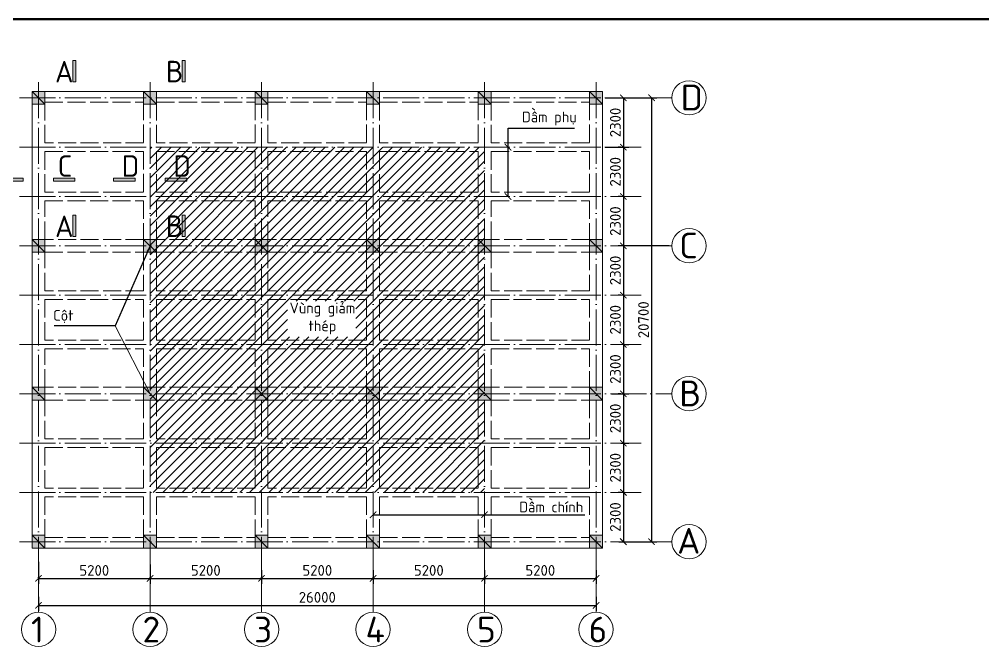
# Model space of a CAD drawing. Header units: millimetres. Extents: x 0 to 4970, y -594 to 1412.
# Drawn here: x 112.4 to 337.1, y 437 to 584 of the extents above; entities that cross this region are included whole.
import ezdxf

# ---------------------------------------------------------------- set-up
doc = ezdxf.new("R2010")
doc.units = ezdxf.units.MM
doc.header["$LTSCALE"] = 0.35
doc.header["$PDMODE"] = 3
doc.linetypes.add('ACAD_ISO02W100', pattern=[15, 12, -3])
doc.linetypes.add('ACAD_ISO04W100', pattern=[30, 24, -3, 0, -3])
doc.layers.get('0').update_dxf_attribs({"lineweight": 50})
for name, color, linetype, lineweight in [('Duong Bao San', 7, 'Continuous', 18), ('Kich Thuoc', 1, 'Continuous', 20), ('Ky Hieu', 4, 'Continuous', 20), ('Net Khuat', 5, 'ACAD_ISO02W100', 20), ('NetCat', 7, 'Continuous', 20), ('Text', 40, 'Continuous', 20), ('Truc', 3, 'ACAD_ISO04W100', 20)]:
    doc.layers.add(name, color=color, linetype=linetype, lineweight=lineweight)
doc.styles.get("Standard").update_dxf_attribs({"font": 'isocpeur.ttf'})
doc.styles.add('VN', font='')
doc.styles.get('VN').set_extended_font_data('TCVN 7284')
doc.dimstyles.new('Dim20', dxfattribs={"dimtxt": 2.5, "dimasz": 1.5, "dimexe": 1.25, "dimexo": 0.625, "dimtad": 1, "dimlfac": 20, "dimtxsty": 'Standard', "dimblk": 'ARCHTICK', "dimcen": 2.5, "dimadec": 0, "dimazin": 0, "dimtfac": 1, "dimtmove": 0, "dimatfit": 3, "dimfxl": 1, "dimarcsym": 0})
doc.dimstyles.new('Dim200', dxfattribs={"dimtxt": 2.5, "dimasz": 1.5, "dimexe": 1.25, "dimexo": 0.625, "dimtad": 1, "dimlfac": 200, "dimtxsty": 'Standard', "dimblk": 'ARCHTICK', "dimcen": 2.5, "dimadec": 0, "dimazin": 0, "dimtfac": 1, "dimtmove": 0, "dimatfit": 3, "dimfxl": 1, "dimarcsym": 0})
doc.dimstyles.new('Dim50KT', dxfattribs={"dimtxt": 2.5, "dimasz": 1.5, "dimexe": 1.25, "dimexo": 0.625, "dimtad": 1, "dimlfac": 50, "dimtxsty": 'Standard', "dimblk": 'ARCHTICK', "dimcen": 2.5, "dimse1": 1, "dimse2": 1, "dimsd1": 1, "dimsd2": 1, "dimadec": 0, "dimazin": 0, "dimtfac": 1, "dimtmove": 0, "dimatfit": 3, "dimfxl": 1, "dimarcsym": 0})

# ---------------------------------------------------------------- blocks, each defined once
blk = doc.blocks.new('_ArchTick')
at = {"color": 0, "linetype": 'ByBlock', "const_width": 0.15}
blk.add_lwpolyline([(-0.5, -0.5), (0.5, 0.5)], dxfattribs=at)
blk = doc.blocks.new('*D539')
at = {"layer": 'Defpoints', "color": 0}
for p in [(251.58, 565.68), (251.58, 462.18), (259.85, 462.18)]:
    blk.add_point(p, dxfattribs=at)
at = {"layer": 'Kich Thuoc', "color": 0, "lineweight": -2}
for p, q in [((252.2, 565.68), (261.1, 565.68)), ((259.85, 565.68), (259.85, 462.18)), ((252.2, 462.18), (261.1, 462.18))]:
    blk.add_line(p, q, dxfattribs=at)
at = {"layer": 'Kich Thuoc', "color": 0, "lineweight": -2, "xscale": 1.5, "yscale": 1.5, "zscale": 1.5}
for p, rotation in [((259.85, 565.68), 90), ((259.85, 462.18), 270)]:
    blk.add_blockref('_ArchTick', p, dxfattribs=dict(at, rotation=rotation))
at = {"layer": 'Kich Thuoc', "color": 0, "insert": (257.98, 513.93), "char_height": 2.5, "attachment_point": 5, "rotation": 90}
blk.add_mtext('20700', dxfattribs=at)
blk = doc.blocks.new('*D620')
at = {"layer": 'Defpoints', "color": 0}
for p in [(248.42, 565.68), (248.42, 554.18), (253.29, 554.18)]:
    blk.add_point(p, dxfattribs=at)
at = {"layer": 'Kich Thuoc', "color": 0, "lineweight": -2}
for p, q in [((249.05, 565.68), (254.54, 565.68)), ((253.29, 565.68), (253.29, 554.18)), ((249.05, 554.18), (254.54, 554.18))]:
    blk.add_line(p, q, dxfattribs=at)
at = {"layer": 'Kich Thuoc', "color": 0, "lineweight": -2, "xscale": 1.5, "yscale": 1.5, "zscale": 1.5}
for p, rotation in [((253.29, 565.68), 90), ((253.29, 554.18), 270)]:
    blk.add_blockref('_ArchTick', p, dxfattribs=dict(at, rotation=rotation))
at = {"layer": 'Kich Thuoc', "color": 0, "insert": (251.42, 559.93), "char_height": 2.5, "attachment_point": 5, "rotation": 90}
blk.add_mtext('2300', dxfattribs=at)
blk = doc.blocks.new('*D586')
at = {"layer": 'Defpoints', "color": 0}
for p in [(253.29, 554.18), (253.29, 542.68), (253.29, 542.68)]:
    blk.add_point(p, dxfattribs=at)
at = {"layer": 'Kich Thuoc', "color": 0, "lineweight": -2}
for p, q in [((252.67, 554.18), (252.04, 554.18)), ((253.29, 554.18), (253.29, 542.68)), ((252.67, 542.68), (252.04, 542.68))]:
    blk.add_line(p, q, dxfattribs=at)
at = {"layer": 'Kich Thuoc', "color": 0, "lineweight": -2, "xscale": 1.5, "yscale": 1.5, "zscale": 1.5}
for p, rotation in [((253.29, 554.18), 90), ((253.29, 542.68), 270)]:
    blk.add_blockref('_ArchTick', p, dxfattribs=dict(at, rotation=rotation))
at = {"layer": 'Kich Thuoc', "color": 0, "insert": (251.42, 548.43), "char_height": 2.5, "attachment_point": 5, "rotation": 90}
blk.add_mtext('2300', dxfattribs=at)
blk = doc.blocks.new('*D647')
at = {"layer": 'Defpoints', "color": 0}
for p in [(253.29, 542.68), (253.29, 531.18), (264.61, 531.18)]:
    blk.add_point(p, dxfattribs=at)
at = {"layer": 'Kich Thuoc', "color": 0, "lineweight": -2}
for p, q in [((252.67, 542.68), (252.04, 542.68)), ((253.29, 542.68), (253.29, 531.18)), ((263.98, 531.18), (252.04, 531.18))]:
    blk.add_line(p, q, dxfattribs=at)
at = {"layer": 'Kich Thuoc', "color": 0, "lineweight": -2, "xscale": 1.5, "yscale": 1.5, "zscale": 1.5}
for p, rotation in [((253.29, 542.68), 90), ((253.29, 531.18), 270)]:
    blk.add_blockref('_ArchTick', p, dxfattribs=dict(at, rotation=rotation))
at = {"layer": 'Kich Thuoc', "color": 0, "insert": (251.42, 536.93), "char_height": 2.5, "attachment_point": 5, "rotation": 90}
blk.add_mtext('2300', dxfattribs=at)
blk = doc.blocks.new('*D648')
at = {"layer": 'Defpoints', "color": 0}
for p in [(264.61, 531.18), (253.29, 519.68), (253.29, 519.68)]:
    blk.add_point(p, dxfattribs=at)
at = {"layer": 'Kich Thuoc', "color": 0, "lineweight": -2}
for p, q in [((263.98, 531.18), (252.04, 531.18)), ((253.29, 531.18), (253.29, 519.68)), ((252.67, 519.68), (252.04, 519.68))]:
    blk.add_line(p, q, dxfattribs=at)
at = {"layer": 'Kich Thuoc', "color": 0, "lineweight": -2, "xscale": 1.5, "yscale": 1.5, "zscale": 1.5}
for p, rotation in [((253.29, 531.18), 90), ((253.29, 519.68), 270)]:
    blk.add_blockref('_ArchTick', p, dxfattribs=dict(at, rotation=rotation))
at = {"layer": 'Kich Thuoc', "color": 0, "insert": (251.42, 525.43), "char_height": 2.5, "attachment_point": 5, "rotation": 90}
blk.add_mtext('2300', dxfattribs=at)
blk = doc.blocks.new('*D587')
at = {"layer": 'Defpoints', "color": 0}
for p in [(253.29, 519.68), (252.67, 508.18), (253.29, 508.18)]:
    blk.add_point(p, dxfattribs=at)
at = {"layer": 'Kich Thuoc', "color": 0, "lineweight": -2}
for p, q in [((252.67, 519.68), (252.04, 519.68)), ((253.29, 519.68), (253.29, 508.18)), ((253.29, 508.18), (254.54, 508.18))]:
    blk.add_line(p, q, dxfattribs=at)
at = {"layer": 'Kich Thuoc', "color": 0, "lineweight": -2, "xscale": 1.5, "yscale": 1.5, "zscale": 1.5}
for p, rotation in [((253.29, 519.68), 90), ((253.29, 508.18), 270)]:
    blk.add_blockref('_ArchTick', p, dxfattribs=dict(at, rotation=rotation))
at = {"layer": 'Kich Thuoc', "color": 0, "insert": (251.42, 513.93), "char_height": 2.5, "attachment_point": 5, "rotation": 90}
blk.add_mtext('2300', dxfattribs=at)
blk = doc.blocks.new('*D588')
at = {"layer": 'Defpoints', "color": 0}
for p in [(252.67, 508.18), (253.29, 496.68), (253.29, 496.68)]:
    blk.add_point(p, dxfattribs=at)
at = {"layer": 'Kich Thuoc', "color": 0, "lineweight": -2}
for p, q in [((253.29, 508.18), (254.54, 508.18)), ((253.29, 508.18), (253.29, 496.68)), ((252.67, 496.68), (252.04, 496.68))]:
    blk.add_line(p, q, dxfattribs=at)
at = {"layer": 'Kich Thuoc', "color": 0, "lineweight": -2, "xscale": 1.5, "yscale": 1.5, "zscale": 1.5}
for p, rotation in [((253.29, 508.18), 90), ((253.29, 496.68), 270)]:
    blk.add_blockref('_ArchTick', p, dxfattribs=dict(at, rotation=rotation))
at = {"layer": 'Kich Thuoc', "color": 0, "insert": (251.42, 502.43), "char_height": 2.5, "attachment_point": 5, "rotation": 90}
blk.add_mtext('2300', dxfattribs=at)
blk = doc.blocks.new('*D589')
at = {"layer": 'Defpoints', "color": 0}
for p in [(249.86, 496.68), (252.04, 485.18), (253.29, 485.18)]:
    blk.add_point(p, dxfattribs=at)
at = {"layer": 'Kich Thuoc', "color": 0, "lineweight": -2}
for p, q in [((250.48, 496.68), (254.54, 496.68)), ((253.29, 496.68), (253.29, 485.18)), ((252.67, 485.18), (254.54, 485.18))]:
    blk.add_line(p, q, dxfattribs=at)
at = {"layer": 'Kich Thuoc', "color": 0, "lineweight": -2, "xscale": 1.5, "yscale": 1.5, "zscale": 1.5}
for p, rotation in [((253.29, 496.68), 90), ((253.29, 485.18), 270)]:
    blk.add_blockref('_ArchTick', p, dxfattribs=dict(at, rotation=rotation))
at = {"layer": 'Kich Thuoc', "color": 0, "insert": (251.42, 490.93), "char_height": 2.5, "attachment_point": 5, "rotation": 90}
blk.add_mtext('2300', dxfattribs=at)
blk = doc.blocks.new('*D590')
at = {"layer": 'Defpoints', "color": 0}
for p in [(252.04, 485.18), (253.29, 473.68), (253.29, 473.68)]:
    blk.add_point(p, dxfattribs=at)
at = {"layer": 'Kich Thuoc', "color": 0, "lineweight": -2}
for p, q in [((252.67, 485.18), (254.54, 485.18)), ((253.29, 485.18), (253.29, 473.68)), ((252.67, 473.68), (252.04, 473.68))]:
    blk.add_line(p, q, dxfattribs=at)
at = {"layer": 'Kich Thuoc', "color": 0, "lineweight": -2, "xscale": 1.5, "yscale": 1.5, "zscale": 1.5}
for p, rotation in [((253.29, 485.18), 90), ((253.29, 473.68), 270)]:
    blk.add_blockref('_ArchTick', p, dxfattribs=dict(at, rotation=rotation))
at = {"layer": 'Kich Thuoc', "color": 0, "insert": (251.42, 479.43), "char_height": 2.5, "attachment_point": 5, "rotation": 90}
blk.add_mtext('2300', dxfattribs=at)
blk = doc.blocks.new('*D591')
at = {"layer": 'Defpoints', "color": 0}
for p in [(253.29, 473.68), (252.04, 462.18), (253.29, 462.18)]:
    blk.add_point(p, dxfattribs=at)
at = {"layer": 'Kich Thuoc', "color": 0, "lineweight": -2}
for p, q in [((252.67, 473.68), (252.04, 473.68)), ((253.29, 473.68), (253.29, 462.18)), ((252.67, 462.18), (254.54, 462.18))]:
    blk.add_line(p, q, dxfattribs=at)
at = {"layer": 'Kich Thuoc', "color": 0, "lineweight": -2, "xscale": 1.5, "yscale": 1.5, "zscale": 1.5}
for p, rotation in [((253.29, 473.68), 90), ((253.29, 462.18), 270)]:
    blk.add_blockref('_ArchTick', p, dxfattribs=dict(at, rotation=rotation))
at = {"layer": 'Kich Thuoc', "color": 0, "insert": (251.42, 467.93), "char_height": 2.5, "attachment_point": 5, "rotation": 90}
blk.add_mtext('2300', dxfattribs=at)
blk = doc.blocks.new('*D592')
at = {"layer": 'Defpoints', "color": 0}
for p in [(116.92, 458.14), (142.92, 457.52), (142.92, 453.62)]:
    blk.add_point(p, dxfattribs=at)
at = {"layer": 'Kich Thuoc', "color": 0, "lineweight": -2}
for p, q in [((116.92, 457.52), (116.92, 452.37)), ((142.92, 456.89), (142.92, 452.37)), ((116.92, 453.62), (142.92, 453.62))]:
    blk.add_line(p, q, dxfattribs=at)
at = {"layer": 'Kich Thuoc', "color": 0, "lineweight": -2, "xscale": 1.5, "yscale": 1.5, "zscale": 1.5, "rotation": 180}
blk.add_blockref('_ArchTick', (116.92, 453.62), dxfattribs=at)
at = {"layer": 'Kich Thuoc', "color": 0, "lineweight": -2, "xscale": 1.5, "yscale": 1.5, "zscale": 1.5}
blk.add_blockref('_ArchTick', (142.92, 453.62), dxfattribs=at)
at = {"layer": 'Kich Thuoc', "color": 0, "insert": (129.92, 455.49), "char_height": 2.5, "attachment_point": 5}
blk.add_mtext('5200', dxfattribs=at)
blk = doc.blocks.new('*D593')
at = {"layer": 'Defpoints', "color": 0}
for p in [(142.92, 457.52), (168.92, 456.21), (168.92, 453.62)]:
    blk.add_point(p, dxfattribs=at)
at = {"layer": 'Kich Thuoc', "color": 0, "lineweight": -2}
for p, q in [((142.92, 456.89), (142.92, 452.37)), ((168.92, 455.58), (168.92, 452.37)), ((142.92, 453.62), (168.92, 453.62))]:
    blk.add_line(p, q, dxfattribs=at)
at = {"layer": 'Kich Thuoc', "color": 0, "lineweight": -2, "xscale": 1.5, "yscale": 1.5, "zscale": 1.5, "rotation": 180}
blk.add_blockref('_ArchTick', (142.92, 453.62), dxfattribs=at)
at = {"layer": 'Kich Thuoc', "color": 0, "lineweight": -2, "xscale": 1.5, "yscale": 1.5, "zscale": 1.5}
blk.add_blockref('_ArchTick', (168.92, 453.62), dxfattribs=at)
at = {"layer": 'Kich Thuoc', "color": 0, "insert": (155.92, 455.49), "char_height": 2.5, "attachment_point": 5}
blk.add_mtext('5200', dxfattribs=at)
blk = doc.blocks.new('*D594')
at = {"layer": 'Defpoints', "color": 0}
for p in [(168.92, 456.21), (194.92, 456.21), (194.92, 453.62)]:
    blk.add_point(p, dxfattribs=at)
at = {"layer": 'Kich Thuoc', "color": 0, "lineweight": -2}
for p, q in [((168.92, 455.58), (168.92, 452.37)), ((194.92, 455.58), (194.92, 452.37)), ((168.92, 453.62), (194.92, 453.62))]:
    blk.add_line(p, q, dxfattribs=at)
at = {"layer": 'Kich Thuoc', "color": 0, "lineweight": -2, "xscale": 1.5, "yscale": 1.5, "zscale": 1.5, "rotation": 180}
blk.add_blockref('_ArchTick', (168.92, 453.62), dxfattribs=at)
at = {"layer": 'Kich Thuoc', "color": 0, "lineweight": -2, "xscale": 1.5, "yscale": 1.5, "zscale": 1.5}
blk.add_blockref('_ArchTick', (194.92, 453.62), dxfattribs=at)
at = {"layer": 'Kich Thuoc', "color": 0, "insert": (181.92, 455.49), "char_height": 2.5, "attachment_point": 5}
blk.add_mtext('5200', dxfattribs=at)
blk = doc.blocks.new('*D595')
at = {"layer": 'Defpoints', "color": 0}
for p in [(194.92, 456.21), (220.92, 456.21), (220.92, 453.62)]:
    blk.add_point(p, dxfattribs=at)
at = {"layer": 'Kich Thuoc', "color": 0, "lineweight": -2}
for p, q in [((194.92, 455.58), (194.92, 452.37)), ((220.92, 455.58), (220.92, 452.37)), ((194.92, 453.62), (220.92, 453.62))]:
    blk.add_line(p, q, dxfattribs=at)
at = {"layer": 'Kich Thuoc', "color": 0, "lineweight": -2, "xscale": 1.5, "yscale": 1.5, "zscale": 1.5, "rotation": 180}
blk.add_blockref('_ArchTick', (194.92, 453.62), dxfattribs=at)
at = {"layer": 'Kich Thuoc', "color": 0, "lineweight": -2, "xscale": 1.5, "yscale": 1.5, "zscale": 1.5}
blk.add_blockref('_ArchTick', (220.92, 453.62), dxfattribs=at)
at = {"layer": 'Kich Thuoc', "color": 0, "insert": (207.92, 455.49), "char_height": 2.5, "attachment_point": 5}
blk.add_mtext('5200', dxfattribs=at)
blk = doc.blocks.new('*D596')
at = {"layer": 'Defpoints', "color": 0}
for p in [(220.92, 456.21), (246.92, 456.21), (246.92, 453.62)]:
    blk.add_point(p, dxfattribs=at)
at = {"layer": 'Kich Thuoc', "color": 0, "lineweight": -2}
for p, q in [((220.92, 455.58), (220.92, 452.37)), ((246.92, 455.58), (246.92, 452.37)), ((220.92, 453.62), (246.92, 453.62))]:
    blk.add_line(p, q, dxfattribs=at)
at = {"layer": 'Kich Thuoc', "color": 0, "lineweight": -2, "xscale": 1.5, "yscale": 1.5, "zscale": 1.5, "rotation": 180}
blk.add_blockref('_ArchTick', (220.92, 453.62), dxfattribs=at)
at = {"layer": 'Kich Thuoc', "color": 0, "lineweight": -2, "xscale": 1.5, "yscale": 1.5, "zscale": 1.5}
blk.add_blockref('_ArchTick', (246.92, 453.62), dxfattribs=at)
at = {"layer": 'Kich Thuoc', "color": 0, "insert": (233.92, 455.49), "char_height": 2.5, "attachment_point": 5}
blk.add_mtext('5200', dxfattribs=at)
blk = doc.blocks.new('*D597')
at = {"layer": 'Defpoints', "color": 0}
for p in [(116.92, 449.91), (246.92, 449.91), (246.92, 447.33)]:
    blk.add_point(p, dxfattribs=at)
at = {"layer": 'Kich Thuoc', "color": 0, "lineweight": -2}
for p, q in [((116.92, 449.29), (116.92, 446.08)), ((116.92, 447.33), (246.92, 447.33)), ((246.92, 449.29), (246.92, 446.08))]:
    blk.add_line(p, q, dxfattribs=at)
at = {"layer": 'Kich Thuoc', "color": 0, "lineweight": -2, "xscale": 1.5, "yscale": 1.5, "zscale": 1.5, "rotation": 180}
blk.add_blockref('_ArchTick', (116.92, 447.33), dxfattribs=at)
at = {"layer": 'Kich Thuoc', "color": 0, "lineweight": -2, "xscale": 1.5, "yscale": 1.5, "zscale": 1.5}
blk.add_blockref('_ArchTick', (246.92, 447.33), dxfattribs=at)
at = {"layer": 'Kich Thuoc', "color": 0, "insert": (181.92, 449.21), "char_height": 2.5, "attachment_point": 5}
blk.add_mtext('26000', dxfattribs=at)

msp = doc.modelspace()

# ---------------------------------------------------------------- hatches: boundary and pattern name
at = {"layer": 'Ky Hieu'}
h = msp.add_hatch(dxfattribs=at)
h.set_pattern_fill('ANSI31', color=256, scale=0.5, style=0)
h.paths.add_polyline_path([(220.922382, 554.178035), (142.922382, 554.178035), (142.922382, 473.678035), (220.922382, 473.678035)])
h.paths.add_polyline_path([(190.907498, 518.256529), (174.989103, 518.256529), (174.989103, 509.989522), (190.907498, 509.989522)], flags=16)
at = {"layer": 'NetCat'}
h = msp.add_hatch(color=256, dxfattribs=at)
h.paths.add_polyline_path([(124.955694, 574.395635), (125.655694, 574.395635), (125.655694, 569.395635), (124.955694, 569.395635)])
edge = h.paths.add_edge_path(flags=17)
edge.add_line((124.955694, 569.395635), (124.955694, 574.395635))
h = msp.add_hatch(color=256, dxfattribs=at)
h.paths.add_polyline_path([(150.381238, 574.395635), (151.081238, 574.395635), (151.081238, 569.395635), (150.381238, 569.395635)])
edge = h.paths.add_edge_path(flags=17)
edge.add_line((150.381238, 569.395635), (150.381238, 574.395635))
h = msp.add_hatch(color=256, dxfattribs=at)
h.paths.add_polyline_path([(113.351974, 546.935258), (113.351974, 546.235258), (108.351974, 546.235258), (108.351974, 546.935258)])
edge = h.paths.add_edge_path(flags=17)
edge.add_line((108.351974, 546.935258), (113.351974, 546.935258))
h = msp.add_hatch(color=256, dxfattribs=at)
h.paths.add_polyline_path([(125.398409, 546.935258), (125.398409, 546.235258), (120.398409, 546.235258), (120.398409, 546.935258)])
edge = h.paths.add_edge_path(flags=17)
edge.add_line((120.398409, 546.935258), (125.398409, 546.935258))
h = msp.add_hatch(color=256, dxfattribs=at)
h.paths.add_polyline_path([(139.435993, 546.935258), (139.435993, 546.235258), (134.435993, 546.235258), (134.435993, 546.935258)])
edge = h.paths.add_edge_path(flags=17)
edge.add_line((134.435993, 546.935258), (139.435993, 546.935258))
h = msp.add_hatch(color=256, dxfattribs=at)
h.paths.add_polyline_path([(151.482429, 546.935258), (151.482429, 546.235258), (146.482429, 546.235258), (146.482429, 546.935258)])
edge = h.paths.add_edge_path(flags=17)
edge.add_line((146.482429, 546.935258), (151.482429, 546.935258))
h = msp.add_hatch(color=256, dxfattribs=at)
h.paths.add_polyline_path([(124.955694, 538.341291), (125.655694, 538.341291), (125.655694, 533.341291), (124.955694, 533.341291)])
edge = h.paths.add_edge_path(flags=17)
edge.add_line((124.955694, 533.341291), (124.955694, 538.341291))
h = msp.add_hatch(color=256, dxfattribs=at)
h.paths.add_polyline_path([(150.381238, 538.341291), (151.081238, 538.341291), (151.081238, 533.341291), (150.381238, 533.341291)])
edge = h.paths.add_edge_path(flags=17)
edge.add_line((150.381238, 533.341291), (150.381238, 538.341291))

# ---------------------------------------------------------------- linework, layer by layer
msp.add_lwpolyline([(20, 10), (830, 10), (830, 584), (20, 584)], close=True)
at = {"layer": 'Duong Bao San'}
for p, q in [((115.422382, 567.178035), (118.422382, 564.178035)), ((141.422382, 567.178035), (144.422382, 564.178035)), ((167.422382, 567.178035), (170.422382, 564.178035)), ((193.422382, 567.178035), (196.422382, 564.178035)), ((219.422382, 567.178035), (222.422382, 564.178035)), ((245.422382, 567.178035), (248.422382, 564.178035)), ((115.422382, 532.678035), (118.422382, 529.678035)), ((141.422382, 532.678035), (144.422382, 529.678035)), ((167.422382, 532.678035), (170.422382, 529.678035)), ((193.422382, 532.678035), (196.422382, 529.678035)), ((219.422382, 532.678035), (222.422382, 529.678035)), ((245.422382, 532.678035), (248.422382, 529.678035)), ((115.422382, 498.178035), (118.422382, 495.178035)), ((141.422382, 498.178035), (144.422382, 495.178035)), ((167.422382, 498.178035), (170.422382, 495.178035)), ((193.422382, 498.178035), (196.422382, 495.178035)), ((219.422382, 498.178035), (222.422382, 495.178035)), ((245.422382, 498.178035), (248.422382, 495.178035)), ((115.422382, 463.678035), (118.422382, 460.678035)), ((141.422382, 463.678035), (144.422382, 460.678035)), ((167.422382, 463.678035), (170.422382, 460.678035)), ((193.422382, 463.678035), (196.422382, 460.678035)), ((219.422382, 463.678035), (222.422382, 460.678035)), ((245.422382, 463.678035), (248.422382, 460.678035))]:
    msp.add_line(p, q, dxfattribs=at)
for points in [[(115.422382, 564.178035), (118.422382, 564.178035), (118.422382, 567.178035), (115.422382, 567.178035)], [(115.422382, 460.678035), (248.422382, 460.678035), (248.422382, 567.178035), (115.422382, 567.178035)], [(141.422382, 564.178035), (144.422382, 564.178035), (144.422382, 567.178035), (141.422382, 567.178035)], [(167.422382, 564.178035), (170.422382, 564.178035), (170.422382, 567.178035), (167.422382, 567.178035)], [(193.422382, 564.178035), (196.422382, 564.178035), (196.422382, 567.178035), (193.422382, 567.178035)], [(219.422382, 564.178035), (222.422382, 564.178035), (222.422382, 567.178035), (219.422382, 567.178035)], [(245.422382, 564.178035), (248.422382, 564.178035), (248.422382, 567.178035), (245.422382, 567.178035)], [(115.422382, 529.678035), (118.422382, 529.678035), (118.422382, 532.678035), (115.422382, 532.678035)], [(141.422382, 529.678035), (144.422382, 529.678035), (144.422382, 532.678035), (141.422382, 532.678035)], [(167.422382, 529.678035), (170.422382, 529.678035), (170.422382, 532.678035), (167.422382, 532.678035)], [(193.422382, 529.678035), (196.422382, 529.678035), (196.422382, 532.678035), (193.422382, 532.678035)], [(219.422382, 529.678035), (222.422382, 529.678035), (222.422382, 532.678035), (219.422382, 532.678035)], [(245.422382, 529.678035), (248.422382, 529.678035), (248.422382, 532.678035), (245.422382, 532.678035)], [(115.422382, 495.178035), (118.422382, 495.178035), (118.422382, 498.178035), (115.422382, 498.178035)], [(141.422382, 495.178035), (144.422382, 495.178035), (144.422382, 498.178035), (141.422382, 498.178035)], [(167.422382, 495.178035), (170.422382, 495.178035), (170.422382, 498.178035), (167.422382, 498.178035)], [(193.422382, 495.178035), (196.422382, 495.178035), (196.422382, 498.178035), (193.422382, 498.178035)], [(219.422382, 495.178035), (222.422382, 495.178035), (222.422382, 498.178035), (219.422382, 498.178035)], [(245.422382, 495.178035), (248.422382, 495.178035), (248.422382, 498.178035), (245.422382, 498.178035)], [(115.422382, 460.678035), (118.422382, 460.678035), (118.422382, 463.678035), (115.422382, 463.678035)], [(141.422382, 460.678035), (144.422382, 460.678035), (144.422382, 463.678035), (141.422382, 463.678035)], [(167.422382, 460.678035), (170.422382, 460.678035), (170.422382, 463.678035), (167.422382, 463.678035)], [(193.422382, 460.678035), (196.422382, 460.678035), (196.422382, 463.678035), (193.422382, 463.678035)], [(219.422382, 460.678035), (222.422382, 460.678035), (222.422382, 463.678035), (219.422382, 463.678035)], [(245.422382, 460.678035), (248.422382, 460.678035), (248.422382, 463.678035), (245.422382, 463.678035)]]:
    msp.add_lwpolyline(points, close=True, dxfattribs=at)
for points in [[(115.422382, 567.178035), (115.422382, 564.178035), (118.422382, 567.178035), (118.422382, 564.178035)], [(141.422382, 567.178035), (141.422382, 564.178035), (144.422382, 567.178035), (144.422382, 564.178035)], [(167.422382, 567.178035), (167.422382, 564.178035), (170.422382, 567.178035), (170.422382, 564.178035)], [(193.422382, 567.178035), (193.422382, 564.178035), (196.422382, 567.178035), (196.422382, 564.178035)], [(219.422382, 567.178035), (219.422382, 564.178035), (222.422382, 567.178035), (222.422382, 564.178035)], [(245.422382, 567.178035), (245.422382, 564.178035), (248.422382, 567.178035), (248.422382, 564.178035)], [(115.422382, 532.678035), (115.422382, 529.678035), (118.422382, 532.678035), (118.422382, 529.678035)], [(141.422382, 532.678035), (141.422382, 529.678035), (144.422382, 532.678035), (144.422382, 529.678035)], [(167.422382, 532.678035), (167.422382, 529.678035), (170.422382, 532.678035), (170.422382, 529.678035)], [(193.422382, 532.678035), (193.422382, 529.678035), (196.422382, 532.678035), (196.422382, 529.678035)], [(219.422382, 532.678035), (219.422382, 529.678035), (222.422382, 532.678035), (222.422382, 529.678035)], [(245.422382, 532.678035), (245.422382, 529.678035), (248.422382, 532.678035), (248.422382, 529.678035)], [(115.422382, 498.178035), (115.422382, 495.178035), (118.422382, 498.178035), (118.422382, 495.178035)], [(141.422382, 498.178035), (141.422382, 495.178035), (144.422382, 498.178035), (144.422382, 495.178035)], [(167.422382, 498.178035), (167.422382, 495.178035), (170.422382, 498.178035), (170.422382, 495.178035)], [(193.422382, 498.178035), (193.422382, 495.178035), (196.422382, 498.178035), (196.422382, 495.178035)], [(219.422382, 498.178035), (219.422382, 495.178035), (222.422382, 498.178035), (222.422382, 495.178035)], [(245.422382, 498.178035), (245.422382, 495.178035), (248.422382, 498.178035), (248.422382, 495.178035)], [(115.422382, 463.678035), (115.422382, 460.678035), (118.422382, 463.678035), (118.422382, 460.678035)], [(141.422382, 463.678035), (141.422382, 460.678035), (144.422382, 463.678035), (144.422382, 460.678035)], [(167.422382, 463.678035), (167.422382, 460.678035), (170.422382, 463.678035), (170.422382, 460.678035)], [(193.422382, 463.678035), (193.422382, 460.678035), (196.422382, 463.678035), (196.422382, 460.678035)], [(219.422382, 463.678035), (219.422382, 460.678035), (222.422382, 463.678035), (222.422382, 460.678035)], [(245.422382, 463.678035), (245.422382, 460.678035), (248.422382, 463.678035), (248.422382, 460.678035)]]:
    msp.add_solid(points, dxfattribs=at)
at = {"layer": 'Ky Hieu'}
msp.add_line((134.756264, 512.553787), (142.922382, 496.678035), dxfattribs=at)
for centre in [(268.609, 565.678035), (268.609, 531.178035), (268.609, 496.678035), (268.609, 462.178035), (116.922382, 441.726098), (142.922382, 441.726098), (168.922382, 441.726098), (194.922382, 441.726098), (220.922382, 441.726098), (246.922382, 441.726098)]:
    msp.add_circle(centre, 4, dxfattribs=at)
at = {"layer": 'Net Khuat'}
for points in [[(118.422382, 564.678035), (141.422382, 564.678035), (141.422382, 555.178035), (118.422382, 555.178035)], [(144.422382, 564.678035), (167.422382, 564.678035), (167.422382, 555.178035), (144.422382, 555.178035)], [(170.422382, 564.678035), (193.422382, 564.678035), (193.422382, 555.178035), (170.422382, 555.178035)], [(196.422382, 564.678035), (219.422382, 564.678035), (219.422382, 555.178035), (196.422382, 555.178035)], [(222.422382, 564.678035), (245.422382, 564.678035), (245.422382, 555.178035), (222.422382, 555.178035)], [(118.422382, 553.178035), (141.422382, 553.178035), (141.422382, 543.678035), (118.422382, 543.678035)], [(144.422382, 553.178035), (167.422382, 553.178035), (167.422382, 543.678035), (144.422382, 543.678035)], [(170.422382, 553.178035), (193.422382, 553.178035), (193.422382, 543.678035), (170.422382, 543.678035)], [(196.422382, 553.178035), (219.422382, 553.178035), (219.422382, 543.678035), (196.422382, 543.678035)], [(222.422382, 553.178035), (245.422382, 553.178035), (245.422382, 543.678035), (222.422382, 543.678035)], [(118.422382, 541.678035), (141.422382, 541.678035), (141.422382, 532.678035), (118.422382, 532.678035)], [(144.422382, 541.678035), (167.422382, 541.678035), (167.422382, 532.678035), (144.422382, 532.678035)], [(170.422382, 541.678035), (193.422382, 541.678035), (193.422382, 532.678035), (170.422382, 532.678035)], [(196.422382, 541.678035), (219.422382, 541.678035), (219.422382, 532.678035), (196.422382, 532.678035)], [(222.422382, 541.678035), (245.422382, 541.678035), (245.422382, 532.678035), (222.422382, 532.678035)], [(118.422382, 529.678035), (141.422382, 529.678035), (141.422382, 520.678035), (118.422382, 520.678035)], [(144.422382, 529.678035), (167.422382, 529.678035), (167.422382, 520.678035), (144.422382, 520.678035)], [(170.422382, 529.678035), (193.422382, 529.678035), (193.422382, 520.678035), (170.422382, 520.678035)], [(196.422382, 529.678035), (219.422382, 529.678035), (219.422382, 520.678035), (196.422382, 520.678035)], [(222.422382, 529.678035), (245.422382, 529.678035), (245.422382, 520.678035), (222.422382, 520.678035)], [(118.422382, 518.678035), (141.422382, 518.678035), (141.422382, 509.178035), (118.422382, 509.178035)], [(144.422382, 518.678035), (167.422382, 518.678035), (167.422382, 509.178035), (144.422382, 509.178035)], [(170.422382, 518.678035), (193.422382, 518.678035), (193.422382, 509.178035), (170.422382, 509.178035)], [(196.422382, 518.678035), (219.422382, 518.678035), (219.422382, 509.178035), (196.422382, 509.178035)], [(222.422382, 518.678035), (245.422382, 518.678035), (245.422382, 509.178035), (222.422382, 509.178035)], [(118.422382, 507.178035), (141.422382, 507.178035), (141.422382, 498.178035), (118.422382, 498.178035)], [(144.422382, 507.178035), (167.422382, 507.178035), (167.422382, 498.178035), (144.422382, 498.178035)], [(170.422382, 507.178035), (193.422382, 507.178035), (193.422382, 498.178035), (170.422382, 498.178035)], [(196.422382, 507.178035), (219.422382, 507.178035), (219.422382, 498.178035), (196.422382, 498.178035)], [(222.422382, 507.178035), (245.422382, 507.178035), (245.422382, 498.178035), (222.422382, 498.178035)], [(118.422382, 495.178035), (141.422382, 495.178035), (141.422382, 486.178035), (118.422382, 486.178035)], [(144.422382, 495.178035), (167.422382, 495.178035), (167.422382, 486.178035), (144.422382, 486.178035)], [(170.422382, 495.178035), (193.422382, 495.178035), (193.422382, 486.178035), (170.422382, 486.178035)], [(196.422382, 495.178035), (219.422382, 495.178035), (219.422382, 486.178035), (196.422382, 486.178035)], [(222.422382, 495.178035), (245.422382, 495.178035), (245.422382, 486.178035), (222.422382, 486.178035)], [(118.422382, 484.178035), (141.422382, 484.178035), (141.422382, 474.678035), (118.422382, 474.678035)], [(144.422382, 484.178035), (167.422382, 484.178035), (167.422382, 474.678035), (144.422382, 474.678035)], [(170.422382, 484.178035), (193.422382, 484.178035), (193.422382, 474.678035), (170.422382, 474.678035)], [(196.422382, 484.178035), (219.422382, 484.178035), (219.422382, 474.678035), (196.422382, 474.678035)], [(222.422382, 484.178035), (245.422382, 484.178035), (245.422382, 474.678035), (222.422382, 474.678035)], [(118.422382, 463.178035), (141.422382, 463.178035), (141.422382, 472.678035), (118.422382, 472.678035)], [(144.422382, 463.178035), (167.422382, 463.178035), (167.422382, 472.678035), (144.422382, 472.678035)], [(170.422382, 463.178035), (193.422382, 463.178035), (193.422382, 472.678035), (170.422382, 472.678035)], [(196.422382, 463.178035), (219.422382, 463.178035), (219.422382, 472.678035), (196.422382, 472.678035)], [(222.422382, 463.178035), (245.422382, 463.178035), (245.422382, 472.678035), (222.422382, 472.678035)]]:
    msp.add_lwpolyline(points, close=True, dxfattribs=at)
at = {"layer": 'NetCat'}
msp.add_line((113.351974, 546.235258), (108.351974, 546.235258), dxfattribs=at)
for points in [[(124.955694, 574.395635), (125.655694, 574.395635), (125.655694, 569.395635), (124.955694, 569.395635), (124.955694, 574.395635)], [(150.381238, 574.395635), (151.081238, 574.395635), (151.081238, 569.395635), (150.381238, 569.395635), (150.381238, 574.395635)], [(113.351974, 546.935258), (113.351974, 546.235258), (108.351974, 546.235258), (108.351974, 546.935258), (113.351974, 546.935258)], [(125.398409, 546.935258), (125.398409, 546.235258), (120.398409, 546.235258), (120.398409, 546.935258), (125.398409, 546.935258)], [(139.435993, 546.935258), (139.435993, 546.235258), (134.435993, 546.235258), (134.435993, 546.935258), (139.435993, 546.935258)], [(151.482429, 546.935258), (151.482429, 546.235258), (146.482429, 546.235258), (146.482429, 546.935258), (151.482429, 546.935258)], [(124.955694, 538.341291), (125.655694, 538.341291), (125.655694, 533.341291), (124.955694, 533.341291), (124.955694, 538.341291)], [(150.381238, 538.341291), (151.081238, 538.341291), (151.081238, 533.341291), (150.381238, 533.341291), (150.381238, 538.341291)]]:
    msp.add_lwpolyline(points, dxfattribs=at)
at = {"layer": 'Truc'}
for p, q in [((116.922382, 569.321711), (116.922382, 445.726098)), ((142.922382, 569.321711), (142.922382, 445.726098)), ((168.922382, 569.321711), (168.922382, 445.726098)), ((194.922382, 569.321711), (194.922382, 445.726098)), ((220.922382, 569.321711), (220.922382, 445.726098)), ((246.922382, 569.321711), (246.922382, 445.726098)), ((112.448122, 565.678035), (264.609, 565.678035)), ((112.448122, 554.178035), (257.465244, 554.178035)), ((112.448122, 542.678035), (257.465244, 542.678035)), ((112.448122, 531.178035), (264.609, 531.178035)), ((112.448122, 519.678035), (257.465244, 519.678035)), ((112.448122, 508.178035), (257.465244, 508.178035)), ((112.448122, 496.678035), (264.609, 496.678035)), ((112.448122, 485.178035), (257.465244, 485.178035)), ((112.448122, 473.678035), (257.465244, 473.678035)), ((112.448122, 462.178035), (264.609, 462.178035))]:
    msp.add_line(p, q, dxfattribs=at)

# ---------------------------------------------------------------- texts
at = {"layer": 'Kich Thuoc', "color": 2}
for s, p in [('D', (266.658703, 562.753393)), ('C', (266.32236, 528.253393)), ('B', (266.32236, 493.753393)), ('A', (265.832234, 459.384722)), ('1', (115.172382, 438.695009)), ('2', (141.172382, 438.695009)), ('3', (167.172382, 438.695009)), ('4', (193.172382, 438.695009)), ('5', (219.172382, 438.695009)), ('6', (245.172382, 438.695009))]:
    msp.add_text(s, height=6, dxfattribs=at).set_placement(p)
at = {"layer": 'Ky Hieu', "char_height": 2.5, "style": 'VN'}
for s, insert, attachment_point in [('Dầm phụ', (229.648763, 559.227423), 7), ('Vùng giảm \\Pthép', (183.128395, 514.219041), 5), ('Dầm chính', (229.020344, 469.033946), 7)]:
    msp.add_mtext(s, dxfattribs=dict(at, insert=insert, attachment_point=attachment_point))
at = {"layer": 'Ky Hieu', "insert": (125.092319, 513.178787), "char_height": 2.5, "attachment_point": 9}
msp.add_mtext('C{\\fTCVN 7284|b0|i0|c0|p34;ộ}t', dxfattribs=at)
at = {"layer": 'Text', "char_height": 5, "width": 5.94467703, "attachment_point": 1, "style": 'VN'}
for s, insert in [('A', (120.765626, 574.278923)), ('B', (146.605041, 574.310243)), ('C', (121.375186, 552.273931)), ('D', (136.308785, 552.273931)), ('D', (148.35522, 552.273931)), ('A', (120.765626, 538.224578)), ('B', (146.605041, 538.255899))]:
    msp.add_mtext(s, dxfattribs=dict(at, insert=insert))

# ---------------------------------------------------------------- dimensions: what is measured, and where the dimension line sits
at = {"layer": 'Kich Thuoc'}
for base, p1, p2, picture, middle in [((253.293481, 554.178035), (248.422382, 565.678035), (248.422382, 554.178035), '*D620', (251.418481, 559.928035)), ((259.85106, 462.178035), (251.57727, 565.678035), (251.57727, 462.178035), '*D539', (257.97606, 513.928035)), ((253.293481, 542.678035), (253.293481, 554.178035), (253.293481, 542.678035), '*D586', (251.418481, 548.428035))]:
    dim = msp.add_linear_dim(base=base, p1=p1, p2=p2, angle=90, dimstyle='Dim200', dxfattribs=at)
    dim.commit()
    dim.dimension.update_dxf_attribs({"geometry": picture, "text_midpoint": middle})
for base, p1, p2, picture, middle in [((253.293481, 531.178035), (253.293481, 542.678035), (264.609, 531.178035), '*D647', (251.418481, 536.928035)), ((253.293481, 519.678035), (264.609, 531.178035), (253.293481, 519.678035), '*D648', (251.418481, 525.428035)), ((253.293481, 508.178035), (253.293481, 519.678035), (252.668481, 508.178035), '*D587', (251.418481, 513.928035)), ((253.293481, 496.678035), (252.668481, 508.178035), (253.293481, 496.678035), '*D588', (251.418481, 502.428035)), ((253.293481, 485.178035), (249.857965, 496.678035), (252.043481, 485.178035), '*D589', (251.418481, 490.928035)), ((253.293481, 473.678035), (252.043481, 485.178035), (253.293481, 473.678035), '*D590', (251.418481, 479.428035)), ((253.293481, 462.178035), (253.293481, 473.678035), (252.043481, 462.178035), '*D591', (251.418481, 467.928035))]:
    dim = msp.add_linear_dim(base=base, p1=p1, p2=p2, angle=90, dimstyle='Dim200', override={"dimtmove": 1}, dxfattribs=at)
    dim.commit()
    dim.dimension.update_dxf_attribs({"geometry": picture, "text_midpoint": middle})
for base, p1, p2, picture, middle in [((142.922382, 453.615594), (116.922382, 458.143289), (142.922382, 457.518289), '*D592', (129.922382, 455.490594)), ((246.922382, 447.333493), (116.922382, 449.910958), (246.922382, 449.910958), '*D597', (181.922382, 449.208493))]:
    dim = msp.add_linear_dim(base=base, p1=p1, p2=p2, dimstyle='Dim200', dxfattribs=at)
    dim.commit()
    dim.dimension.update_dxf_attribs({"geometry": picture, "text_midpoint": middle})
for base, p1, p2, picture, middle in [((168.922382, 453.615594), (142.922382, 457.518289), (168.922382, 456.209315), '*D593', (155.922382, 455.490594)), ((194.922382, 453.615594), (168.922382, 456.209315), (194.922382, 456.209315), '*D594', (181.922382, 455.490594)), ((220.922382, 453.615594), (194.922382, 456.209315), (220.922382, 456.209315), '*D595', (207.922382, 455.490594)), ((246.922382, 453.615594), (220.922382, 456.209315), (246.922382, 456.209315), '*D596', (233.922382, 455.490594))]:
    dim = msp.add_linear_dim(base=base, p1=p1, p2=p2, dimstyle='Dim200', override={"dimtmove": 1}, dxfattribs=at)
    dim.commit()
    dim.dimension.update_dxf_attribs({"geometry": picture, "text_midpoint": middle})

# ---------------------------------------------------------------- leaders
at = {"layer": 'Ky Hieu'}
for points in [[(226.414495, 542.678035), (226.414495, 558.602423), (241.898763, 558.602423)], [(226.414495, 554.178035), (226.414495, 558.602423)], [(194.922382, 468.479782), (220.922382, 468.479782), (244.306439, 468.479782)], [(220.922382, 468.479782), (241.951246, 468.479782), (244.306439, 468.479782)]]:
    msp.add_leader(points, dimstyle='Dim50KT', override={"dimgap": 0.625, "dimtad": 0, "dimldrblk": 'ArchTick'}, dxfattribs=at)
at = {"layer": 'Ky Hieu', "annotation_type": 0, "has_hookline": 1, "hookline_direction": 1, "text_width": 4.5}
msp.add_leader([(142.922382, 531.178035), (134.756264, 512.553787), (125.717319, 512.553787)], dimstyle='Dim20', override={"dimgap": 0.625, "dimtad": 1}, dxfattribs=at)

doc.saveas('drawing.dxf')
